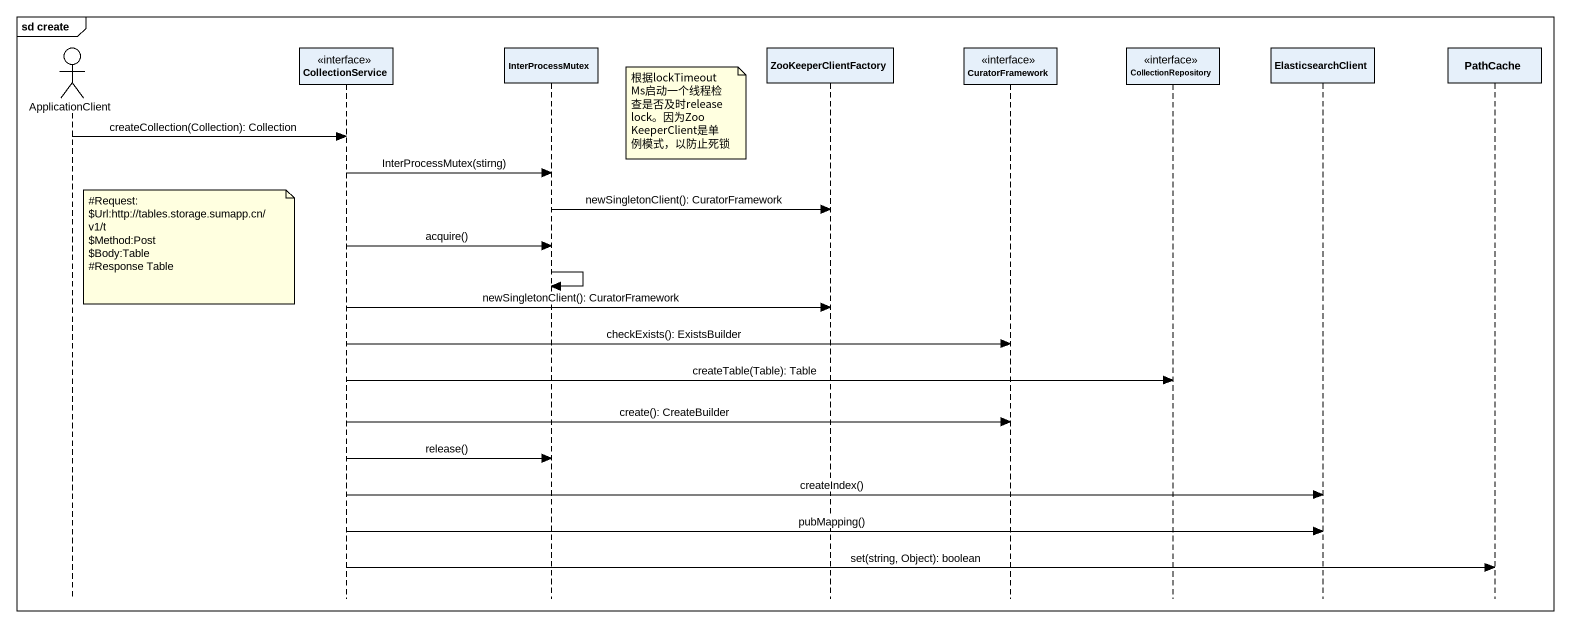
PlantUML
@startuml
mainframe sd create
hide footbox
actor ApplicationClient
participant CollectionService <<interface>>
participant InterProcessMutex
participant ZooKeeperClientFactory
participant CuratorFramework <<interface>>
participant CollectionRepository <<interface>>
participant ElasticsearchClient
participant PathCache

note right of InterProcessMutex : 根据lockTimeoutMs启动一个线程检查是否及时release lock。因为ZooKeeperClient是单例模式，以防止死锁
ApplicationClient -> CollectionService : createCollection(Collection): Collection
CollectionService -> InterProcessMutex : InterProcessMutex(stirng)
InterProcessMutex -> ZooKeeperClientFactory : newSingletonClient(): CuratorFramework
CollectionService -> InterProcessMutex : acquire()
note right of ApplicationClient
  #Request:
  ~$Url:http://tables.storage.sumapp.cn/v1/t
  ~$Method:Post
  ~$Body:Table
  #Response Table
end note
InterProcessMutex -> InterProcessMutex
CollectionService -> ZooKeeperClientFactory : newSingletonClient(): CuratorFramework
CollectionService -> CuratorFramework : checkExists(): ExistsBuilder
CollectionService -> CollectionRepository : createTable(Table): Table
CollectionService -> CuratorFramework : create(): CreateBuilder
CollectionService -> InterProcessMutex : release()
CollectionService -> ElasticsearchClient : createIndex()
CollectionService -> ElasticsearchClient : pubMapping()
CollectionService -> PathCache : set(string, Object): boolean
@enduml
